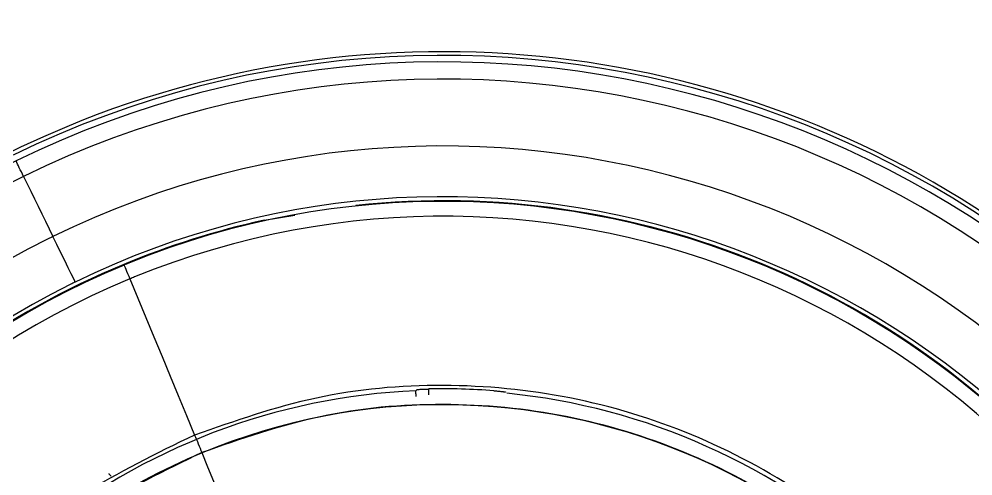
# Model space of a CAD drawing. Extents: x 939 to 1039, y 781 to 934.
# Drawn here: x 1004.005 to 1004.975, y 834.247 to 834.712 of the extents above; entities that cross this region are included whole.
import ezdxf

# ---------------------------------------------------------------- set-up
doc = ezdxf.new("R2010")
doc.units = 0
doc.header["$MEASUREMENT"] = 0
doc.layers.add('1', color=4, linetype='Continuous')

# ---------------------------------------------------------------- blocks, each defined once
blk = doc.blocks.new('Envoy')
at = {"layer": '1', "color": 3, "linetype": 'Continuous', "lineweight": 25}
for p, q in [((65.5998, 35.33262), (65.63128, 35.33773)), ((65.45723, 35.28765), (65.45752, 35.28694)), ((65.44416, 35.07261), (65.44427, 35.07246))]:
    blk.add_line(p, q, dxfattribs=at)
at = {"layer": '1', "color": 3, "linetype": 'Continuous', "lineweight": 25, "flags": 128}
for points in [[(65.35528, 35.37714), (65.35413, 35.37948), (65.35303, 35.38175), (65.35197, 35.38391), (65.35097, 35.38596), (65.35002, 35.3879), (65.34914, 35.3897), (65.34833, 35.39136), (65.34759, 35.39287)], [(65.35528, 35.37714), (65.35897, 35.3696), (65.36267, 35.36203), (65.36638, 35.35444), (65.37011, 35.34681), (65.37386, 35.33915), (65.37761, 35.33146), (65.38139, 35.32375), (65.38517, 35.316)], [(65.40782, 35.26968), (65.40734, 35.27065), (65.40594, 35.27353), (65.40368, 35.27816), (65.40069, 35.28427), (65.39714, 35.29153), (65.39322, 35.29953), (65.38916, 35.30785), (65.38517, 35.316)], [(65.45752, 35.28694), (65.45765, 35.28664), (65.45798, 35.28585), (65.4585, 35.28459), (65.4592, 35.2829), (65.46006, 35.28083), (65.46105, 35.27842), (65.46216, 35.27575), (65.46335, 35.27289)], [(65.46335, 35.27289), (65.47147, 35.25331), (65.47963, 35.23362), (65.48783, 35.21385), (65.49607, 35.19399), (65.50433, 35.17407), (65.51261, 35.1541), (65.5209, 35.13409), (65.52921, 35.11406)], [(65.76751, 35.155), (65.76749, 35.15613), (65.76746, 35.15723), (65.76744, 35.15824), (65.76742, 35.15913), (65.7674, 35.15987), (65.76739, 35.16042), (65.76738, 35.16077), (65.76738, 35.1609)], [(65.7542, 35.15907), (65.75489, 35.15977), (65.75544, 35.16032)], [(65.75445, 35.15317), (65.7544, 35.15431), (65.75436, 35.15541), (65.75431, 35.15642), (65.75428, 35.15731), (65.75424, 35.15804), (65.75422, 35.15859), (65.75421, 35.15894), (65.7542, 35.15907)], [(65.52921, 35.11405), (65.53014, 35.11181), (65.53106, 35.10958), (65.53199, 35.10734), (65.53292, 35.10511), (65.53384, 35.10287), (65.53477, 35.10064), (65.5357, 35.0984), (65.53663, 35.09617)], [(65.58325, 34.98376), (65.57776, 34.99698), (65.57216, 35.0105), (65.56643, 35.0243), (65.56062, 35.03833), (65.55472, 35.05254), (65.54877, 35.0669), (65.54277, 35.08136), (65.53675, 35.09587)], [(65.44215, 35.07445), (65.44311, 35.07341), (65.44416, 35.07261)]]:
    blk.add_lwpolyline(points, dxfattribs=at)
at = {"layer": '1', "color": 3, "linetype": 'Continuous', "lineweight": 25}
for radius, start, end in [(1, 292.52267, 112.52267), (0.99606, 26.05543, 116.05543), (0.98949, 296.05543, 116.05543), (0.97197, 296.05543, 116.05543), (1, 112.52267, 292.52267), (0.90393, 296.3991, 116.05543), (0.98949, 116.05543, 296.05543), (0.97197, 116.05543, 296.05543), (0.85236, 296.39909, 116.05543), (0.84765, 292.52267, 112.16787), (0.84843, 342.41464, 96.03082), (0.83245, 292.52267, 112.16786), (0.84843, 102.41464, 112.52267), (0.90393, 116.05543, 116.3991), (0.90393, 116.3991, 296.05543), (0.84843, 112.52267, 216.03082), (0.84765, 112.52267, 292.16787), (0.84765, 112.16787, 112.52267), (0.85236, 116.39909, 296.05543), (0.83245, 112.52267, 292.16786), (0.85236, 116.05543, 116.39909), (0.83245, 112.16786, 112.52267), (0.65713, 85.51967, 91.29376), (0.65573, 92.44859, 129.36485), (0.65573, 47.44859, 84.36485), (0.64081, 22.52267, 112.52267), (0.64081, 112.52267, 202.52267)]:
    blk.add_arc((65.78222, 34.50394), radius, start, end, dxfattribs=at)
for points, knots in [([(64.62266, 33.24107), (64.57093, 33.29692), (64.46748, 33.40861), (64.34158, 33.59985), (64.24016, 33.8045), (64.16674, 34.02102), (64.12216, 34.24523), (64.10731, 34.4734), (64.12225, 34.70157), (64.16684, 34.92583), (64.24035, 35.1423), (64.34139, 35.3473), (64.46839, 35.5373), (64.61917, 35.7091), (64.79099, 35.85989), (64.98106, 35.98693), (65.18609, 36.088), (65.40255, 36.16148), (65.62677, 36.20606), (65.8549, 36.22097), (66.08304, 36.20609), (66.30725, 36.16152), (66.52381, 36.08812), (66.72853, 35.98674), (66.9198, 35.86088), (67.03143, 35.75736), (67.08722, 35.70562)], [0, 0, 0, 0, 0.041685, 0.083365, 0.125008, 0.166651, 0.208347, 0.250009, 0.291669, 0.333376, 0.37503, 0.416672, 0.458342, 0.499991, 0.541653, 0.583343, 0.624994, 0.666638, 0.708336, 0.74999, 0.791643, 0.833341, 0.874991, 0.916642, 0.958333, 1, 1, 1, 1]), ([(64.62266, 33.24107), (64.67847, 33.18933), (64.79012, 33.0858), (64.98144, 32.95998), (65.18617, 32.8586), (65.40269, 32.78518), (65.62686, 32.74057), (65.85497, 32.72568), (66.08309, 32.74059), (66.30732, 32.78519), (66.52378, 32.85872), (66.72882, 32.9598), (66.91889, 33.0868), (67.09072, 33.23755), (67.24147, 33.40936), (67.36848, 33.59943), (67.46956, 33.80449), (67.54309, 34.02099), (67.58771, 34.24525), (67.60263, 34.47336), (67.58769, 34.70146), (67.54307, 34.92562), (67.46968, 35.14217), (67.36835, 35.3469), (67.24251, 35.5382), (67.13898, 35.64982), (67.08722, 35.70562)], [0, 0, 0, 0, 0.041671, 0.083372, 0.125019, 0.166668, 0.208354, 0.250003, 0.291659, 0.333354, 0.375006, 0.416659, 0.458349, 0.499994, 0.541644, 0.583333, 0.624986, 0.666647, 0.708356, 0.750006, 0.791642, 0.833343, 0.874983, 0.91664, 0.958323, 1, 1, 1, 1]), ([(66.03522, 33.89382), (66.07421, 33.91265), (66.15219, 33.95031), (66.25233, 34.03436), (66.33511, 34.13477), (66.39646, 34.24981), (66.43425, 34.37451), (66.44697, 34.5042), (66.43414, 34.63388), (66.39626, 34.75857), (66.33479, 34.87347), (66.25208, 34.97417), (66.15131, 35.05681), (66.03637, 35.11817), (65.91161, 35.15604), (65.78207, 35.16841), (65.65183, 35.15692), (65.57009, 35.12834), (65.52921, 35.11406)], [0, 0, 0, 0, 0.0625, 0.125, 0.1875, 0.25, 0.3125, 0.375, 0.4375, 0.5, 0.5625, 0.625, 0.6875, 0.75, 0.8125, 0.875, 0.9375, 1, 1, 1, 1]), ([(65.75758, 35.16051), (65.75825, 35.16055), (65.75968, 35.16064), (65.76331, 35.16079), (65.76603, 35.16086), (65.76738, 35.1609)], [0, 0, 0, 0, 0.302146, 0.65621, 1, 1, 1, 1]), ([(65.75544, 35.16032), (65.75558, 35.16036), (65.75576, 35.1604), (65.75722, 35.16049), (65.75758, 35.16051)], [0, 0, 0, 0, 0.748439, 1, 1, 1, 1]), ([(65.83355, 35.15906), (65.83521, 35.15892), (65.83859, 35.15864), (65.84205, 35.15829), (65.84312, 35.15815), (65.84335, 35.15812)], [0, 0, 0, 0, 0.428544, 0.875156, 1, 1, 1, 1]), ([(65.84335, 35.15812), (65.84386, 35.15806), (65.84512, 35.15791), (65.84532, 35.15785), (65.84543, 35.15781)], [0, 0, 0, 0, 0.403112, 1, 1, 1, 1]), ([(66.37445, 34.74952), (66.35617, 34.78737), (66.31961, 34.86307), (66.23803, 34.96028), (66.14056, 35.04064), (66.0289, 35.10016), (65.90782, 35.13693), (65.78207, 35.14893), (65.65565, 35.13778), (65.5763, 35.11004), (65.53662, 35.09617)], [0, 0, 0, 0, 0.125001, 0.25, 0.375, 0.500001, 0.625, 0.749999, 0.875, 1, 1, 1, 1]), ([(65.52921, 35.11406), (65.49022, 35.09523), (65.41224, 35.05757), (65.3121, 34.97352), (65.22932, 34.87311), (65.16797, 34.75807), (65.13018, 34.63337), (65.11746, 34.50367), (65.13029, 34.37399), (65.16817, 34.24931), (65.22964, 34.1344), (65.31235, 34.0337), (65.41312, 33.95107), (65.52806, 33.88971), (65.65282, 33.85183), (65.78236, 33.83947), (65.9126, 33.85096), (65.99434, 33.87953), (66.03522, 33.89382)], [0, 0, 0, 0, 0.0625, 0.125, 0.1875, 0.25, 0.3125, 0.375, 0.4375, 0.5, 0.5625, 0.625, 0.6875, 0.75, 0.8125, 0.875, 0.9375, 1, 1, 1, 1]), ([(65.53662, 35.09617), (65.49878, 35.07789), (65.42308, 35.04133), (65.32588, 34.95975), (65.24552, 34.86228), (65.186, 34.75062), (65.14922, 34.62955), (65.13723, 34.50379), (65.14838, 34.37738), (65.17611, 34.29803), (65.18998, 34.25835)], [0, 0, 0, 0, 0.124999, 0.25, 0.374999, 0.499999, 0.625, 0.75, 0.875, 1, 1, 1, 1]), ([(65.44225, 35.07432), (65.44223, 35.07435), (65.4422, 35.07439), (65.44216, 35.07443), (65.44215, 35.07445)], [0, 0, 0, 0, 0.560036, 1, 1, 1, 1])]:
    blk.add_open_spline(points, degree=3, knots=knots, dxfattribs=at)

msp = doc.modelspace()

# ---------------------------------------------------------------- block references
at = {"layer": '1'}
msp.add_blockref('Envoy', (938.65384, 799.17438), dxfattribs=at)

doc.saveas('drawing.dxf')
